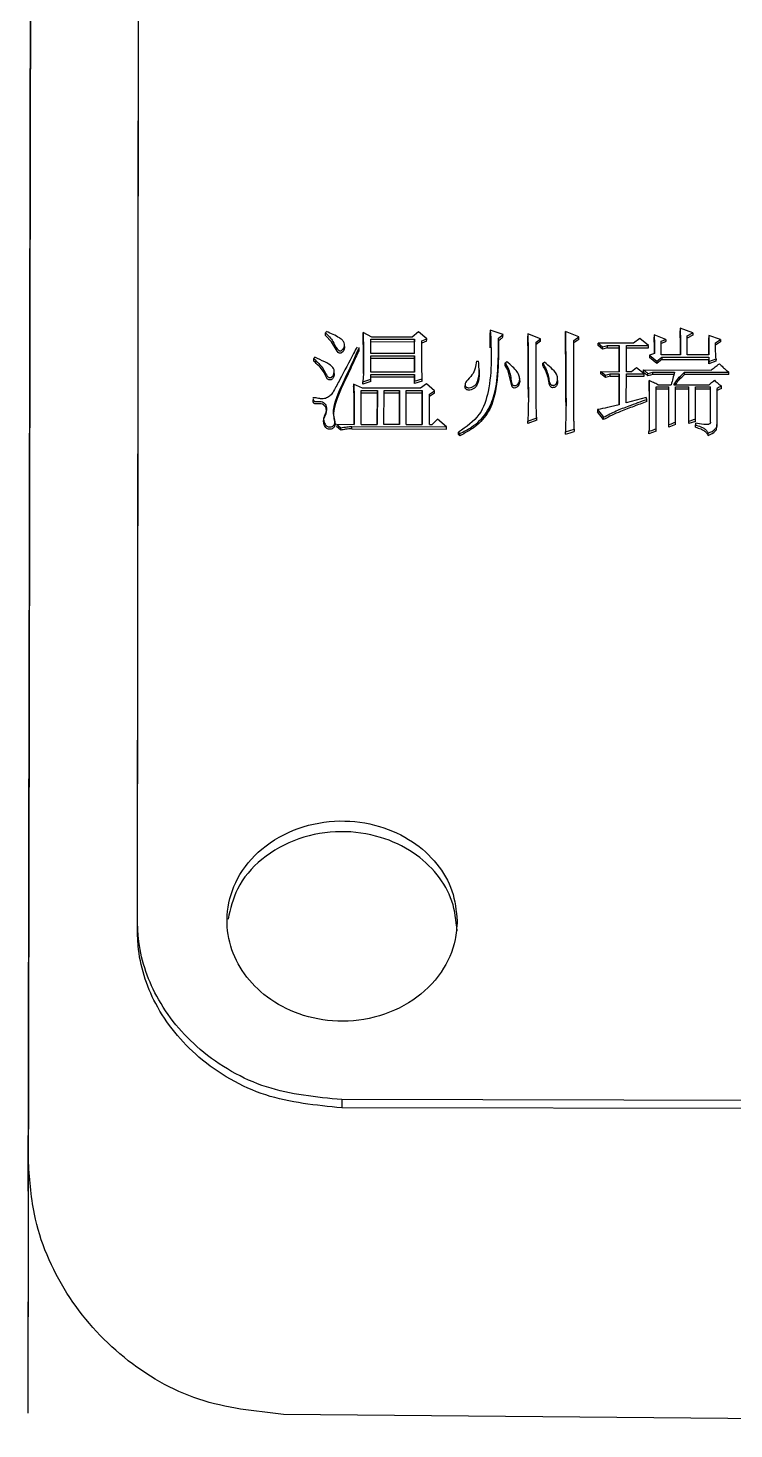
# Model space of a CAD drawing. Header units: millimetres. Extents: x 2462 to 4142, y 835 to 2023.
# Drawn here: x 2883.25 to 2897.06, y 1756.98 to 1784.36 of the extents above; entities that cross this region are included whole.
import ezdxf

# ---------------------------------------------------------------- set-up
doc = ezdxf.new("R2010")
doc.units = ezdxf.units.MM

msp = doc.modelspace()

# ---------------------------------------------------------------- linework, layer by layer
at = {"color": 7, "linetype": 'Continuous', "lineweight": 25}
for p, q in [((2896.251, 1778.402), (2896.002, 1778.489)), ((2896.002, 1778.489), (2896.002, 1778.442)), ((2889.068, 1778.351), (2889.068, 1778.398)), ((2889.977, 1778.318), (2889.804, 1778.405)), ((2889.955, 1778.275), (2890.81, 1778.274)), ((2889.955, 1777.998), (2889.955, 1778.275)), ((2889.955, 1778.228), (2890.809, 1778.227)), ((2890.766, 1778.317), (2889.977, 1778.318)), ((2890.886, 1778.421), (2890.766, 1778.317)), ((2890.809, 1777.996), (2890.81, 1778.274)), ((2890.81, 1778.274), (2890.809, 1778.227)), ((2890.809, 1777.996), (2890.809, 1778.227)), ((2891.048, 1778.282), (2890.886, 1778.421)), ((2890.95, 1778.247), (2891.048, 1778.282)), ((2891.047, 1778.235), (2890.95, 1778.201)), ((2892.287, 1778.106), (2892.292, 1778.406)), ((2892.541, 1778.366), (2892.292, 1778.453)), ((2892.454, 1778.296), (2892.541, 1778.366)), ((2892.454, 1778.25), (2892.454, 1778.296)), ((2893.276, 1778.286), (2893.027, 1778.382)), ((2893.027, 1778.382), (2893.027, 1778.335)), ((2893.188, 1777.086), (2893.189, 1778.217)), ((2893.189, 1778.217), (2893.276, 1778.286)), ((2893.276, 1778.24), (2893.189, 1778.171)), ((2894.022, 1778.32), (2893.763, 1778.424)), ((2893.924, 1776.884), (2893.925, 1778.251)), ((2893.925, 1778.251), (2894.022, 1778.32)), ((2894.022, 1778.273), (2893.925, 1778.204)), ((2894.401, 1778.198), (2894.487, 1778.128)), ((2895.093, 1778.196), (2894.401, 1778.198)), ((2894.401, 1778.151), (2894.401, 1778.198)), ((2895.212, 1778.291), (2895.093, 1778.196)), ((2895.385, 1778.153), (2895.212, 1778.291)), ((2895.494, 1778.36), (2895.493, 1778.313)), ((2895.721, 1778.273), (2895.494, 1778.36)), ((2895.634, 1778.239), (2895.721, 1778.273)), ((2895.634, 1777.97), (2895.634, 1778.239)), ((2895.72, 1778.227), (2895.634, 1778.192)), ((2896.251, 1778.355), (2896.142, 1778.295)), ((2896.142, 1777.969), (2896.143, 1778.342)), ((2896.143, 1778.342), (2896.251, 1778.402)), ((2896.565, 1778.35), (2896.564, 1777.968)), ((2896.565, 1778.35), (2896.564, 1778.303)), ((2896.564, 1777.968), (2896.564, 1778.303)), ((2896.792, 1778.271), (2896.565, 1778.35)), ((2896.694, 1778.202), (2896.792, 1778.271)), ((2896.791, 1778.225), (2896.694, 1778.156)), ((2889.441, 1778.172), (2889.441, 1778.182)), ((2889.441, 1778.136), (2889.441, 1778.149)), ((2889.728, 1778.064), (2889.728, 1778.111)), ((2889.954, 1777.633), (2889.955, 1777.954)), ((2890.809, 1777.996), (2889.955, 1777.998)), ((2889.955, 1777.954), (2890.809, 1777.953)), ((2890.809, 1777.953), (2890.809, 1777.631)), ((2892.454, 1778.117), (2892.454, 1778.164)), ((2894.487, 1778.082), (2894.401, 1778.151)), ((2894.487, 1778.082), (2894.487, 1778.128)), ((2894.585, 1778.107), (2894.487, 1778.082)), ((2894.585, 1778.154), (2894.812, 1778.154)), ((2894.585, 1778.107), (2894.585, 1778.154)), ((2894.585, 1778.107), (2894.812, 1778.107)), ((2894.812, 1778.154), (2894.811, 1777.641)), ((2894.811, 1777.641), (2894.812, 1778.107)), ((2894.952, 1777.641), (2894.953, 1778.153)), ((2894.952, 1778.107), (2895.385, 1778.106)), ((2894.953, 1778.153), (2895.385, 1778.153)), ((2895.547, 1777.802), (2895.406, 1777.915)), ((2895.504, 1777.996), (2895.407, 1777.962)), ((2895.407, 1777.962), (2895.547, 1777.849)), ((2895.547, 1777.849), (2895.645, 1777.927)), ((2896.012, 1777.969), (2895.634, 1777.97)), ((2895.645, 1777.927), (2896.564, 1777.925)), ((2896.564, 1777.968), (2896.142, 1777.969)), ((2896.564, 1777.925), (2896.564, 1777.838)), ((2896.564, 1777.925), (2896.564, 1777.879)), ((2888.84, 1777.849), (2888.841, 1777.896)), ((2889.241, 1777.605), (2889.241, 1777.651)), ((2889.955, 1777.908), (2890.809, 1777.906)), ((2890.809, 1777.631), (2890.809, 1777.906)), ((2892.021, 1777.846), (2892.064, 1777.846)), ((2893.319, 1777.809), (2893.351, 1777.827)), ((2893.319, 1777.763), (2893.319, 1777.809)), ((2894.454, 1777.642), (2894.541, 1777.572)), ((2894.454, 1777.642), (2894.811, 1777.641)), ((2894.454, 1777.596), (2894.454, 1777.642)), ((2895.147, 1777.719), (2895.049, 1777.641)), ((2895.298, 1777.597), (2895.147, 1777.719)), ((2895.287, 1777.675), (2896.607, 1777.673)), ((2895.287, 1777.629), (2895.287, 1777.675)), ((2895.644, 1777.88), (2895.547, 1777.802)), ((2895.547, 1777.849), (2895.547, 1777.802)), ((2895.644, 1777.88), (2896.564, 1777.879)), ((2896.564, 1777.838), (2896.705, 1777.89)), ((2896.564, 1777.792), (2896.564, 1777.879)), ((2896.704, 1777.844), (2896.564, 1777.792)), ((2896.705, 1777.89), (2896.704, 1777.844)), ((2889.792, 1777.319), (2889.619, 1777.398)), ((2889.619, 1777.398), (2889.619, 1777.353)), ((2889.814, 1777.607), (2889.803, 1777.441)), ((2889.803, 1777.441), (2889.954, 1777.493)), ((2889.954, 1777.448), (2889.803, 1777.396)), ((2889.803, 1777.396), (2889.803, 1777.441)), ((2890.809, 1777.631), (2889.954, 1777.633)), ((2889.954, 1777.589), (2890.809, 1777.588)), ((2889.954, 1777.493), (2889.954, 1777.589)), ((2889.954, 1777.543), (2890.809, 1777.542)), ((2890.809, 1777.588), (2890.809, 1777.457)), ((2890.809, 1777.411), (2890.809, 1777.542)), ((2890.809, 1777.457), (2890.96, 1777.5)), ((2890.809, 1777.411), (2890.809, 1777.457)), ((2890.96, 1777.455), (2890.809, 1777.411)), ((2891.047, 1777.404), (2890.928, 1777.317)), ((2891.198, 1777.264), (2891.047, 1777.404)), ((2891.847, 1777.479), (2891.847, 1777.478)), ((2892.07, 1777.55), (2892.071, 1777.597)), ((2892.863, 1777.507), (2892.864, 1777.531)), ((2893.606, 1777.484), (2893.607, 1777.513)), ((2893.607, 1777.526), (2893.607, 1777.531)), ((2894.541, 1777.526), (2894.454, 1777.596)), ((2894.541, 1777.526), (2894.541, 1777.572)), ((2894.638, 1777.552), (2894.541, 1777.526)), ((2894.638, 1777.598), (2894.811, 1777.598)), ((2894.638, 1777.552), (2894.638, 1777.598)), ((2894.638, 1777.552), (2894.811, 1777.552)), ((2894.811, 1777.598), (2894.811, 1776.996)), ((2894.811, 1776.996), (2894.811, 1777.552)), ((2894.951, 1777.031), (2894.952, 1777.597)), ((2895.049, 1777.641), (2894.952, 1777.641)), ((2894.952, 1777.597), (2895.298, 1777.597)), ((2894.952, 1777.552), (2895.298, 1777.551)), ((2895.298, 1777.551), (2895.298, 1777.597)), ((2895.395, 1777.42), (2895.395, 1777.466)), ((2895.397, 1777.263), (2895.395, 1777.42)), ((2895.471, 1777.631), (2895.893, 1777.631)), ((2895.471, 1777.585), (2895.471, 1777.631)), ((2895.881, 1777.585), (2895.471, 1777.585)), ((2895.568, 1777.387), (2895.828, 1777.387)), ((2895.882, 1777.387), (2896.564, 1777.385)), ((2896.088, 1777.63), (2896.953, 1777.629)), ((2896.088, 1777.584), (2896.088, 1777.63)), ((2896.953, 1777.583), (2896.088, 1777.584)), ((2888.829, 1777.049), (2888.829, 1777.094)), ((2889.63, 1777.189), (2889.629, 1776.611)), ((2889.629, 1777.144), (2889.63, 1777.189)), ((2889.629, 1776.611), (2889.629, 1777.144)), ((2889.77, 1777.276), (2890.084, 1777.275)), ((2889.77, 1776.611), (2889.77, 1777.276)), ((2889.77, 1777.23), (2890.084, 1777.23)), ((2890.928, 1777.317), (2889.792, 1777.319)), ((2890.084, 1777.275), (2890.083, 1776.61)), ((2890.083, 1776.61), (2890.084, 1777.23)), ((2890.084, 1777.23), (2890.084, 1777.275)), ((2890.213, 1776.61), (2890.214, 1777.275)), ((2890.214, 1777.275), (2890.517, 1777.274)), ((2890.214, 1777.23), (2890.516, 1777.229)), ((2890.517, 1777.274), (2890.516, 1776.61)), ((2890.516, 1777.229), (2890.517, 1777.274)), ((2890.516, 1776.61), (2890.516, 1777.229)), ((2890.646, 1777.274), (2890.96, 1777.274)), ((2890.646, 1776.609), (2890.646, 1777.274)), ((2890.646, 1777.229), (2890.96, 1777.228)), ((2890.959, 1776.609), (2890.96, 1777.228)), ((2890.96, 1777.274), (2890.96, 1776.609)), ((2890.96, 1777.228), (2890.96, 1777.274)), ((2891.198, 1777.219), (2891.1, 1777.158)), ((2891.1, 1776.609), (2891.101, 1777.204)), ((2891.101, 1777.204), (2891.198, 1777.264)), ((2895.341, 1777.135), (2894.951, 1777.031)), ((2895.352, 1777.1), (2895.341, 1777.135)), ((2895.352, 1777.055), (2895.352, 1777.1)), ((2895.398, 1777.267), (2895.397, 1776.613)), ((2895.535, 1776.522), (2895.536, 1777.344)), ((2895.536, 1777.344), (2895.785, 1777.343)), ((2895.784, 1777.298), (2895.536, 1777.298)), ((2895.784, 1776.6), (2895.785, 1777.343)), ((2895.784, 1777.298), (2895.785, 1777.343)), ((2895.784, 1776.556), (2895.784, 1777.298)), ((2895.914, 1776.652), (2895.915, 1777.343)), ((2896.174, 1777.297), (2895.914, 1777.298)), ((2895.915, 1777.343), (2896.174, 1777.343)), ((2896.173, 1776.669), (2896.174, 1777.343)), ((2896.173, 1776.625), (2896.174, 1777.297)), ((2896.174, 1777.297), (2896.174, 1777.343)), ((2896.303, 1776.713), (2896.304, 1777.342)), ((2896.304, 1777.342), (2896.596, 1777.342)), ((2896.596, 1777.296), (2896.304, 1777.297)), ((2896.595, 1776.651), (2896.596, 1777.342)), ((2896.595, 1776.651), (2896.596, 1777.296)), ((2896.596, 1777.296), (2896.596, 1777.342)), ((2896.725, 1776.625), (2896.726, 1777.315)), ((2894.389, 1776.9), (2894.507, 1776.752)), ((2894.389, 1776.9), (2894.389, 1776.855)), ((2894.507, 1776.707), (2894.389, 1776.855)), ((2889.283, 1776.612), (2889.369, 1776.542)), ((2889.283, 1776.612), (2889.629, 1776.611)), ((2889.369, 1776.497), (2889.283, 1776.567)), ((2889.585, 1776.523), (2889.586, 1776.568)), ((2889.586, 1776.568), (2891.435, 1776.564)), ((2889.77, 1776.611), (2890.083, 1776.61)), ((2890.516, 1776.61), (2890.213, 1776.61)), ((2890.646, 1776.609), (2890.96, 1776.609)), ((2891.1, 1776.609), (2891.154, 1776.609)), ((2891.262, 1776.713), (2891.154, 1776.609)), ((2891.435, 1776.564), (2891.262, 1776.713)), ((2893.199, 1776.692), (2893.025, 1776.631)), ((2893.025, 1776.631), (2893.026, 1776.675)), ((2893.026, 1776.675), (2893.199, 1776.736)), ((2894.507, 1776.707), (2894.507, 1776.752)), ((2895.784, 1776.556), (2895.784, 1776.6)), ((2896.173, 1776.625), (2896.173, 1776.669)), ((2896.303, 1776.634), (2896.303, 1776.599)), ((2896.303, 1776.634), (2896.303, 1776.59)), ((2896.303, 1776.555), (2896.303, 1776.599)), ((2896.303, 1776.555), (2896.303, 1776.59)), ((2896.725, 1776.58), (2896.725, 1776.625)), ((2889.369, 1776.497), (2889.369, 1776.542)), ((2889.585, 1776.523), (2891.435, 1776.52)), ((2891.673, 1776.458), (2891.695, 1776.432)), ((2891.673, 1776.414), (2891.673, 1776.458)), ((2891.695, 1776.388), (2891.673, 1776.414)), ((2891.695, 1776.388), (2891.695, 1776.432)), ((2893.761, 1776.463), (2893.934, 1776.516)), ((2893.761, 1776.419), (2893.761, 1776.463)), ((2893.934, 1776.516), (2893.934, 1776.471)), ((2895.394, 1776.425), (2895.394, 1776.469)), ((2896.552, 1776.396), (2896.552, 1776.441)), ((2885.393, 1766.728), (2885.394, 1766.92)), ((2889.389, 1763.413), (2889.388, 1763.253)), ((2926.389, 1763.345), (2889.389, 1763.413)), ((2926.388, 1763.186), (2889.388, 1763.253)), ((2918.701, 1756.976), (2888.25, 1757.261))]:
    msp.add_line(p, q, dxfattribs=at)
at = {"color": 7, "linetype": 'Continuous', "lineweight": 25, "flags": 128}
for points in [[(2889.068, 1778.398), (2889.074, 1778.404), (2889.082, 1778.414), (2889.09, 1778.424)], [(2889.439, 1778.135), (2889.443, 1778.114), (2889.436, 1778.074), (2889.414, 1778.037), (2889.381, 1778.01), (2889.367, 1778.004), (2889.352, 1778.002), (2889.336, 1778.006), (2889.32, 1778.015), (2889.296, 1778.041), (2889.187, 1778.223), (2889.068, 1778.351), (2889.068, 1778.351)], [(2889.804, 1778.358), (2889.804, 1778.385), (2889.804, 1778.405)], [(2891.047, 1778.235), (2891.048, 1778.261), (2891.048, 1778.282)], [(2892.54, 1778.319), (2892.54, 1778.345), (2892.541, 1778.366)], [(2893.276, 1778.24), (2893.276, 1778.266), (2893.276, 1778.286)], [(2893.763, 1778.377), (2893.763, 1778.403), (2893.763, 1778.424)], [(2894.022, 1778.273), (2894.022, 1778.299), (2894.022, 1778.32)], [(2895.721, 1778.273), (2895.721, 1778.247), (2895.72, 1778.227)], [(2896.251, 1778.402), (2896.251, 1778.376), (2896.251, 1778.355)], [(2896.792, 1778.271), (2896.791, 1778.245), (2896.791, 1778.225)], [(2888.841, 1777.896), (2888.851, 1777.909), (2888.862, 1777.922)], [(2890.809, 1777.906), (2890.809, 1777.932), (2890.809, 1777.953)], [(2894.487, 1778.128), (2894.536, 1778.141), (2894.585, 1778.154)], [(2894.812, 1778.107), (2894.812, 1778.133), (2894.812, 1778.154)], [(2895.385, 1778.106), (2895.385, 1778.132), (2895.385, 1778.153)], [(2895.407, 1777.962), (2895.407, 1777.936), (2895.406, 1777.915)], [(2895.645, 1777.927), (2895.645, 1777.901), (2895.644, 1777.88)], [(2892.583, 1777.811), (2892.591, 1777.817), (2892.604, 1777.827), (2892.616, 1777.837)], [(2892.583, 1777.764), (2892.583, 1777.785), (2892.583, 1777.798), (2892.583, 1777.811)], [(2892.861, 1777.484), (2892.866, 1777.449), (2892.851, 1777.386), (2892.833, 1777.356), (2892.81, 1777.336), (2892.782, 1777.324), (2892.761, 1777.322), (2892.746, 1777.325), (2892.733, 1777.333), (2892.722, 1777.346), (2892.704, 1777.393), (2892.694, 1777.45), (2892.633, 1777.674), (2892.583, 1777.764), (2892.583, 1777.764)], [(2896.564, 1777.838), (2896.564, 1777.812), (2896.564, 1777.792)], [(2889.954, 1777.448), (2889.954, 1777.473), (2889.954, 1777.493)], [(2890.809, 1777.542), (2890.809, 1777.567), (2890.809, 1777.588)], [(2890.96, 1777.455), (2890.96, 1777.48), (2890.96, 1777.5)], [(2894.541, 1777.572), (2894.59, 1777.585), (2894.638, 1777.598)], [(2894.811, 1777.552), (2894.811, 1777.578), (2894.811, 1777.598)], [(2895.374, 1777.605), (2895.423, 1777.618), (2895.471, 1777.631)], [(2895.374, 1777.56), (2895.374, 1777.585), (2895.374, 1777.605)], [(2895.471, 1777.585), (2895.422, 1777.573), (2895.374, 1777.56)], [(2896.953, 1777.583), (2896.953, 1777.608), (2896.953, 1777.629)], [(2891.198, 1777.219), (2891.198, 1777.244), (2891.198, 1777.264)], [(2896.812, 1777.359), (2896.791, 1777.348), (2896.769, 1777.337), (2896.747, 1777.326), (2896.726, 1777.315)], [(2896.812, 1777.313), (2896.769, 1777.292), (2896.726, 1777.27)], [(2896.812, 1777.313), (2896.812, 1777.339), (2896.812, 1777.359)], [(2891.435, 1776.52), (2891.435, 1776.545), (2891.435, 1776.564)], [(2893.199, 1776.692), (2893.199, 1776.717), (2893.199, 1776.736)], [(2895.914, 1776.652), (2895.868, 1776.634), (2895.826, 1776.617), (2895.784, 1776.6)], [(2895.914, 1776.608), (2895.849, 1776.582), (2895.784, 1776.556)], [(2895.914, 1776.608), (2895.914, 1776.633), (2895.914, 1776.652)], [(2896.303, 1776.713), (2896.257, 1776.697), (2896.215, 1776.683), (2896.173, 1776.669)], [(2896.303, 1776.668), (2896.238, 1776.647), (2896.173, 1776.625)], [(2896.303, 1776.668), (2896.303, 1776.693), (2896.303, 1776.713)], [(2893.761, 1776.419), (2893.808, 1776.433), (2893.856, 1776.448), (2893.934, 1776.471)], [(2895.535, 1776.522), (2895.489, 1776.504), (2895.442, 1776.487), (2895.394, 1776.469)], [(2895.535, 1776.477), (2895.465, 1776.451), (2895.394, 1776.425)], [(2895.535, 1776.477), (2895.535, 1776.502), (2895.535, 1776.522)], [(2883.259, 1762.254), (2883.258, 1761.636), (2883.257, 1761.017), (2883.256, 1760.396), (2883.255, 1759.775), (2883.253, 1759.153), (2883.252, 1758.531), (2883.251, 1757.907), (2883.25, 1757.283)]]:
    msp.add_lwpolyline(points, dxfattribs=at)
at = {"color": 7, "linetype": 'Continuous', "lineweight": 25}
for points in [[(2883.375, 1823.604), (2883.375, 1823.524), (2883.374, 1823.363), (2883.371, 1821.716), (2883.366, 1819.065), (2883.359, 1815.347), (2883.35, 1810.645), (2883.34, 1805.02), (2883.328, 1798.558), (2883.314, 1791.351), (2883.299, 1783.508), (2883.284, 1775.141), (2883.267, 1766.384), (2883.256, 1760.342), (2883.25, 1757.321)], [(2883.258, 1761.627), (2883.263, 1764.213), (2883.273, 1769.385), (2883.287, 1776.844), (2883.3, 1783.967), (2883.313, 1790.656), (2883.324, 1796.833), (2883.335, 1802.423), (2883.344, 1807.36), (2883.352, 1811.583), (2883.359, 1815.047), (2883.364, 1817.689), (2883.367, 1819.556), (2883.368, 1820.072), (2883.369, 1820.33)]]:
    msp.add_open_spline(points, degree=3, dxfattribs=at)
for points, knots in [([(2885.394, 1766.916), (2885.395, 1767.407), (2885.398, 1769.861), (2885.404, 1774.209), (2885.41, 1779.816), (2885.414, 1785.213), (2885.419, 1790.967), (2885.422, 1796.918), (2885.422, 1802.844), (2885.421, 1808.114), (2885.418, 1812.64), (2885.412, 1816.394), (2885.405, 1818.984), (2885.398, 1820.677), (2885.391, 1821.757), (2885.383, 1822.484), (2885.377, 1822.635), (2885.374, 1822.711)], [0, 0, 0, 0, 0.015692, 0.078515, 0.141334, 0.20415, 0.266967, 0.352016, 0.437317, 0.522367, 0.607418, 0.69272, 0.77777, 0.83263, 0.887489, 0.943742, 1, 1, 1, 1]), ([(2885.393, 1766.725), (2885.394, 1767.263), (2885.397, 1769.956), (2885.404, 1775.303), (2885.411, 1782.519), (2885.417, 1789.836), (2885.42, 1796.01), (2885.421, 1801.114), (2885.42, 1805.294), (2885.418, 1809.5), (2885.414, 1813.505), (2885.407, 1817.044), (2885.398, 1819.718), (2885.387, 1821.512), (2885.377, 1821.845), (2885.372, 1822.011)], [0, 0, 0, 0, 0.017379, 0.086966, 0.17585, 0.265018, 0.353899, 0.419464, 0.485029, 0.550594, 0.638845, 0.727377, 0.81563, 0.907817, 1, 1, 1, 1]), ([(2896.002, 1778.489), (2896.006, 1778.392), (2896.011, 1778.256), (2896.013, 1778.083), (2896.012, 1778.007), (2896.012, 1777.969)], [0, 0, 0, 0, 0.5632267, 0.7816065, 1, 1, 1, 1]), ([(2889.068, 1778.398), (2889.123, 1778.346), (2889.22, 1778.254), (2889.267, 1778.122), (2889.315, 1778.064), (2889.335, 1778.051), (2889.353, 1778.047), (2889.372, 1778.051), (2889.394, 1778.063), (2889.418, 1778.085), (2889.439, 1778.119), (2889.445, 1778.161), (2889.438, 1778.21), (2889.402, 1778.26), (2889.288, 1778.341), (2889.178, 1778.387), (2889.09, 1778.424)], [0, 0, 0, 0, 0.207426, 0.367178, 0.400688, 0.416557, 0.431267, 0.448072, 0.466648, 0.497246, 0.538519, 0.578668, 0.620139, 0.682423, 0.747231, 1, 1, 1, 1]), ([(2889.804, 1778.405), (2889.807, 1778.303), (2889.813, 1778.118), (2889.815, 1777.852), (2889.814, 1777.689), (2889.814, 1777.607)], [0, 0, 0, 0, 0.386875, 0.693415, 1, 1, 1, 1]), ([(2889.814, 1777.606), (2889.814, 1777.642), (2889.814, 1777.705), (2889.814, 1777.78), (2889.814, 1777.845), (2889.814, 1777.896), (2889.813, 1777.948), (2889.813, 1778.025), (2889.811, 1778.102), (2889.809, 1778.192), (2889.807, 1778.243), (2889.806, 1778.288), (2889.805, 1778.322), (2889.804, 1778.344), (2889.804, 1778.358)], [0, 0, 0, 0, 0.1459511, 0.2485273, 0.2998155, 0.4023919, 0.45368, 0.5049681, 0.7101241, 0.7614122, 0.8639885, 0.9152766, 0.9409207, 1, 1, 1, 1]), ([(2890.96, 1777.5), (2890.957, 1777.628), (2890.951, 1777.817), (2890.951, 1778.066), (2890.95, 1778.187), (2890.95, 1778.247)], [0, 0, 0, 0, 0.513443, 0.756719, 1, 1, 1, 1]), ([(2892.292, 1778.453), (2892.312, 1778.054), (2892.339, 1777.498), (2892.115, 1776.768), (2891.822, 1776.563), (2891.673, 1776.458)], [0, 0, 0, 0, 0.554435, 0.773568, 1, 1, 1, 1]), ([(2891.695, 1776.432), (2891.773, 1776.471), (2891.975, 1776.572), (2892.239, 1776.826), (2892.405, 1777.247), (2892.449, 1777.745), (2892.452, 1778.112), (2892.454, 1778.296)], [0, 0, 0, 0, 0.112641, 0.292889, 0.474955, 0.735645, 1, 1, 1, 1]), ([(2892.454, 1778.25), (2892.453, 1778.137), (2892.452, 1777.797), (2892.424, 1777.329), (2892.287, 1776.854), (2892.023, 1776.563), (2891.797, 1776.442), (2891.695, 1776.388)], [0, 0, 0, 0, 0.162061, 0.486697, 0.667178, 0.849696, 1, 1, 1, 1]), ([(2892.454, 1778.25), (2892.466, 1778.26), (2892.487, 1778.276), (2892.516, 1778.299), (2892.532, 1778.312), (2892.54, 1778.319)], [0, 0, 0, 0, 0.4285178, 0.7142589, 1, 1, 1, 1]), ([(2893.027, 1778.382), (2893.029, 1778.204), (2893.031, 1777.937), (2893.033, 1777.599), (2893.035, 1777.372), (2893.036, 1777.234), (2893.037, 1777.165)], [0, 0, 0, 0, 0.440829, 0.661242, 0.83062, 1, 1, 1, 1]), ([(2893.037, 1777.136), (2893.036, 1777.22), (2893.035, 1777.35), (2893.033, 1777.568), (2893.032, 1777.747), (2893.03, 1777.926), (2893.03, 1778.037), (2893.029, 1778.126), (2893.028, 1778.183), (2893.028, 1778.229), (2893.028, 1778.276), (2893.027, 1778.312), (2893.027, 1778.335)], [0, 0, 0, 0, 0.21029, 0.322113, 0.545759, 0.657582, 0.769405, 0.825316, 0.881228, 0.910921, 0.940614, 1, 1, 1, 1]), ([(2893.763, 1778.424), (2893.764, 1778.238), (2893.766, 1777.907), (2893.769, 1777.501), (2893.771, 1777.209), (2893.772, 1777.062), (2893.772, 1776.989)], [0, 0, 0, 0, 0.390303, 0.695145, 0.847572, 1, 1, 1, 1]), ([(2893.772, 1776.97), (2893.772, 1776.973), (2893.772, 1776.982), (2893.772, 1777.003), (2893.772, 1777.032), (2893.771, 1777.067), (2893.771, 1777.137), (2893.77, 1777.29), (2893.768, 1777.573), (2893.766, 1777.88), (2893.764, 1778.129), (2893.763, 1778.271), (2893.763, 1778.342), (2893.763, 1778.377)], [0, 0, 0, 0, 0.006208, 0.018649, 0.04353, 0.068411, 0.093293, 0.192818, 0.39187, 0.695929, 0.847964, 0.923982, 1, 1, 1, 1]), ([(2895.504, 1777.996), (2895.504, 1778.015), (2895.503, 1778.068), (2895.501, 1778.174), (2895.496, 1778.261), (2895.493, 1778.313)], [0, 0, 0, 0, 0.178051, 0.501334, 1, 1, 1, 1]), ([(2895.494, 1778.36), (2895.495, 1778.326), (2895.499, 1778.257), (2895.504, 1778.135), (2895.504, 1778.049), (2895.504, 1777.996)], [0, 0, 0, 0, 0.284728, 0.569466, 1, 1, 1, 1]), ([(2896.012, 1777.969), (2896.012, 1778.002), (2896.012, 1778.084), (2896.01, 1778.241), (2896.005, 1778.366), (2896.002, 1778.442)], [0, 0, 0, 0, 0.208731, 0.5152, 1, 1, 1, 1]), ([(2896.705, 1777.89), (2896.702, 1777.928), (2896.698, 1778), (2896.694, 1778.104), (2896.694, 1778.169), (2896.694, 1778.202)], [0, 0, 0, 0, 0.370983, 0.685388, 1, 1, 1, 1]), ([(2889.686, 1778.123), (2889.664, 1778.081), (2889.552, 1777.868), (2889.399, 1777.581), (2889.257, 1777.311), (2889.184, 1777.187), (2889.114, 1777.132), (2889.032, 1777.108), (2888.948, 1777.113), (2888.882, 1777.135), (2888.837, 1777.129), (2888.823, 1777.127)], [0, 0, 0, 0, 0.102395, 0.511938, 0.690628, 0.751585, 0.813367, 0.867382, 0.913423, 0.973554, 1, 1, 1, 1]), ([(2888.828, 1777.112), (2888.828, 1777.105), (2888.828, 1777.092), (2888.835, 1777.076), (2888.847, 1777.065), (2888.862, 1777.058), (2888.91, 1777.053), (2888.969, 1777.066), (2889.03, 1777.04), (2889.065, 1777.007), (2889.088, 1776.963), (2889.096, 1776.908), (2889.076, 1776.835), (2889.027, 1776.761), (2889.036, 1776.67), (2889.059, 1776.612), (2889.092, 1776.577), (2889.121, 1776.563), (2889.152, 1776.559), (2889.183, 1776.564), (2889.214, 1776.578), (2889.24, 1776.602), (2889.255, 1776.632), (2889.259, 1776.697), (2889.219, 1776.79), (2889.244, 1777.077), (2889.458, 1777.509), (2889.633, 1777.899), (2889.726, 1778.108)], [0, 0, 0, 0, 0.0077713, 0.0158316, 0.020898, 0.0259592, 0.0344206, 0.0725739, 0.0891678, 0.1057133, 0.1266355, 0.1478921, 0.1714651, 0.2180015, 0.2486216, 0.2792272, 0.2913691, 0.3036375, 0.3143026, 0.3254008, 0.3378209, 0.3512343, 0.3645439, 0.3773655, 0.4297963, 0.4823092, 0.7227669, 1, 1, 1, 1]), ([(2889.728, 1778.064), (2889.716, 1778.04), (2889.658, 1777.916), (2889.493, 1777.537), (2889.269, 1777.14), (2889.216, 1776.766), (2889.252, 1776.664), (2889.258, 1776.606), (2889.249, 1776.572), (2889.228, 1776.545), (2889.199, 1776.525), (2889.164, 1776.515), (2889.128, 1776.516), (2889.098, 1776.528), (2889.071, 1776.553), (2889.044, 1776.599), (2889.029, 1776.663), (2889.042, 1776.755), (2889.099, 1776.829), (2889.089, 1776.913), (2889.066, 1776.961), (2889.03, 1776.995), (2888.99, 1777.012), (2888.939, 1777.016), (2888.897, 1777.009), (2888.863, 1777.012), (2888.846, 1777.019), (2888.836, 1777.03), (2888.828, 1777.046), (2888.828, 1777.059), (2888.828, 1777.066)], [0, 0, 0, 0, 0.032868, 0.164313, 0.500812, 0.571772, 0.614165, 0.629315, 0.642292, 0.655278, 0.668229, 0.681703, 0.694768, 0.7063, 0.716864, 0.736527, 0.768308, 0.795171, 0.848177, 0.871235, 0.8943, 0.910729, 0.927235, 0.942219, 0.964687, 0.973751, 0.979064, 0.984404, 0.990949, 1, 1, 1, 1]), ([(2888.841, 1777.896), (2888.874, 1777.865), (2888.975, 1777.771), (2889.055, 1777.65), (2889.098, 1777.555), (2889.116, 1777.538), (2889.137, 1777.528), (2889.159, 1777.525), (2889.179, 1777.528), (2889.197, 1777.537), (2889.22, 1777.564), (2889.236, 1777.606), (2889.244, 1777.657), (2889.231, 1777.702), (2889.175, 1777.771), (2889.044, 1777.841), (2888.927, 1777.893), (2888.862, 1777.922)], [0, 0, 0, 0, 0.118686, 0.359193, 0.382947, 0.402075, 0.421219, 0.441111, 0.455766, 0.470497, 0.490906, 0.548401, 0.59066, 0.633123, 0.67426, 0.821862, 1, 1, 1, 1]), ([(2889.24, 1777.605), (2889.239, 1777.593), (2889.238, 1777.565), (2889.224, 1777.53), (2889.207, 1777.502), (2889.192, 1777.488), (2889.175, 1777.481), (2889.156, 1777.479), (2889.134, 1777.483), (2889.113, 1777.494), (2889.095, 1777.513), (2889.073, 1777.567), (2889.029, 1777.653), (2888.941, 1777.755), (2888.874, 1777.818), (2888.84, 1777.849)], [0, 0, 0, 0, 0.056202, 0.134387, 0.173037, 0.202559, 0.226059, 0.24948, 0.2826, 0.316015, 0.34965, 0.397629, 0.589039, 0.792863, 1, 1, 1, 1]), ([(2892.071, 1777.679), (2892.071, 1777.673), (2892.076, 1777.599), (2892.072, 1777.501), (2892.04, 1777.389), (2892.001, 1777.333), (2891.948, 1777.296), (2891.899, 1777.282), (2891.86, 1777.28), (2891.835, 1777.286), (2891.818, 1777.296), (2891.805, 1777.312), (2891.797, 1777.332), (2891.796, 1777.353), (2891.8, 1777.364), (2891.802, 1777.368)], [0, 0, 0, 0, 0.0303454, 0.3603438, 0.4763949, 0.5935973, 0.678864, 0.7643231, 0.8132043, 0.8469953, 0.8746456, 0.9022271, 0.940594, 0.9794498, 1, 1, 1, 1]), ([(2892.021, 1777.846), (2892.014, 1777.8), (2892.001, 1777.707), (2891.941, 1777.567), (2891.85, 1777.488), (2891.805, 1777.427), (2891.796, 1777.398), (2891.799, 1777.371), (2891.81, 1777.349), (2891.827, 1777.335), (2891.849, 1777.327), (2891.885, 1777.325), (2891.931, 1777.335), (2891.98, 1777.361), (2892.024, 1777.406), (2892.073, 1777.517), (2892.076, 1777.671), (2892.067, 1777.796), (2892.064, 1777.846)], [0, 0, 0, 0, 0.1155207, 0.231637, 0.3603166, 0.3887728, 0.4111395, 0.4336114, 0.4546725, 0.4686543, 0.4826316, 0.5059355, 0.5454597, 0.5859072, 0.6273218, 0.6908769, 0.8746241, 1, 1, 1, 1]), ([(2892.583, 1777.811), (2892.606, 1777.771), (2892.651, 1777.692), (2892.692, 1777.563), (2892.695, 1777.464), (2892.715, 1777.404), (2892.726, 1777.383), (2892.742, 1777.372), (2892.758, 1777.367), (2892.779, 1777.368), (2892.803, 1777.376), (2892.829, 1777.393), (2892.854, 1777.43), (2892.871, 1777.486), (2892.861, 1777.562), (2892.812, 1777.649), (2892.724, 1777.741), (2892.653, 1777.805), (2892.616, 1777.836), (2892.616, 1777.837)], [0, 0, 0, 0, 0.122964, 0.247033, 0.370506, 0.395962, 0.421667, 0.433716, 0.445798, 0.461982, 0.485012, 0.508549, 0.540715, 0.603685, 0.664286, 0.751117, 0.871604, 0.999877, 1, 1, 1, 1]), ([(2893.319, 1777.809), (2893.342, 1777.767), (2893.385, 1777.689), (2893.427, 1777.568), (2893.437, 1777.47), (2893.456, 1777.406), (2893.479, 1777.382), (2893.498, 1777.375), (2893.52, 1777.373), (2893.546, 1777.378), (2893.569, 1777.391), (2893.589, 1777.415), (2893.606, 1777.459), (2893.613, 1777.523), (2893.58, 1777.621), (2893.479, 1777.718), (2893.395, 1777.79), (2893.351, 1777.827)], [0, 0, 0, 0, 0.133288, 0.244453, 0.355406, 0.411337, 0.426567, 0.441924, 0.46024, 0.483233, 0.506284, 0.526764, 0.567645, 0.636153, 0.704868, 0.849066, 1, 1, 1, 1]), ([(2893.602, 1777.484), (2893.605, 1777.471), (2893.612, 1777.435), (2893.599, 1777.39), (2893.579, 1777.356), (2893.559, 1777.339), (2893.535, 1777.33), (2893.512, 1777.327), (2893.49, 1777.331), (2893.473, 1777.342), (2893.452, 1777.37), (2893.433, 1777.445), (2893.42, 1777.55), (2893.373, 1777.664), (2893.337, 1777.73), (2893.319, 1777.763)], [0, 0, 0, 0, 0.057848, 0.158079, 0.196313, 0.228889, 0.261496, 0.295622, 0.320347, 0.345285, 0.375472, 0.466946, 0.67758, 0.837757, 1, 1, 1, 1]), ([(2895.287, 1777.675), (2895.302, 1777.664), (2895.331, 1777.64), (2895.36, 1777.617), (2895.374, 1777.605)], [0, 0, 0, 0, 0.5, 1, 1, 1, 1]), ([(2896.607, 1777.673), (2896.634, 1777.693), (2896.675, 1777.723), (2896.729, 1777.764), (2896.756, 1777.784), (2896.77, 1777.794)], [0, 0, 0, 0, 0.5, 0.75, 1, 1, 1, 1]), ([(2896.77, 1777.794), (2896.793, 1777.773), (2896.835, 1777.735), (2896.897, 1777.68), (2896.934, 1777.646), (2896.953, 1777.629)], [0, 0, 0, 0, 0.382288, 0.691144, 1, 1, 1, 1]), ([(2889.619, 1777.398), (2889.621, 1777.368), (2889.626, 1777.317), (2889.628, 1777.248), (2889.629, 1777.208), (2889.63, 1777.189)], [0, 0, 0, 0, 0.438995, 0.719464, 1, 1, 1, 1]), ([(2895.374, 1777.56), (2895.359, 1777.571), (2895.33, 1777.594), (2895.302, 1777.618), (2895.287, 1777.629)], [0, 0, 0, 0, 0.499999, 1, 1, 1, 1]), ([(2895.395, 1777.466), (2895.396, 1777.405), (2895.4, 1777.209), (2895.402, 1776.877), (2895.397, 1776.605), (2895.394, 1776.469)], [0, 0, 0, 0, 0.183884, 0.591879, 1, 1, 1, 1]), ([(2895.568, 1777.387), (2895.54, 1777.4), (2895.482, 1777.427), (2895.424, 1777.453), (2895.395, 1777.466)], [0, 0, 0, 0, 0.5, 1, 1, 1, 1]), ([(2895.893, 1777.631), (2895.882, 1777.59), (2895.861, 1777.509), (2895.839, 1777.427), (2895.828, 1777.387)], [0, 0, 0, 0, 0.5, 1, 1, 1, 1]), ([(2895.882, 1777.387), (2895.914, 1777.436), (2895.97, 1777.526), (2896.052, 1777.598), (2896.088, 1777.63)], [0, 0, 0, 0, 0.5562608, 1, 1, 1, 1]), ([(2895.914, 1777.387), (2895.936, 1777.42), (2895.983, 1777.493), (2896.051, 1777.553), (2896.088, 1777.584)], [0, 0, 0, 0, 0.461428, 1, 1, 1, 1]), ([(2896.564, 1777.385), (2896.576, 1777.395), (2896.6, 1777.415), (2896.636, 1777.444), (2896.66, 1777.463), (2896.672, 1777.472)], [0, 0, 0, 0, 0.342692, 0.671346, 1, 1, 1, 1]), ([(2896.672, 1777.472), (2896.684, 1777.462), (2896.709, 1777.442), (2896.756, 1777.405), (2896.79, 1777.377), (2896.812, 1777.359)], [0, 0, 0, 0, 0.263606, 0.527213, 1, 1, 1, 1]), ([(2889.629, 1777.144), (2889.629, 1777.174), (2889.628, 1777.224), (2889.623, 1777.294), (2889.62, 1777.333), (2889.619, 1777.353)], [0, 0, 0, 0, 0.435197, 0.717566, 1, 1, 1, 1]), ([(2893.037, 1777.165), (2893.036, 1777.099), (2893.035, 1776.985), (2893.031, 1776.821), (2893.028, 1776.724), (2893.026, 1776.675)], [0, 0, 0, 0, 0.404483, 0.702227, 1, 1, 1, 1]), ([(2894.507, 1776.752), (2894.588, 1776.794), (2894.748, 1776.878), (2895.035, 1776.985), (2895.236, 1777.058), (2895.352, 1777.1)], [0, 0, 0, 0, 0.299814, 0.597246, 1, 1, 1, 1]), ([(2893.199, 1776.736), (2893.197, 1776.767), (2893.194, 1776.829), (2893.19, 1776.945), (2893.189, 1777.031), (2893.188, 1777.086)], [0, 0, 0, 0, 0.264401, 0.528809, 1, 1, 1, 1]), ([(2893.772, 1776.989), (2893.771, 1776.917), (2893.768, 1776.793), (2893.764, 1776.618), (2893.762, 1776.515), (2893.761, 1776.463)], [0, 0, 0, 0, 0.412441, 0.70622, 1, 1, 1, 1]), ([(2893.934, 1776.516), (2893.933, 1776.547), (2893.93, 1776.611), (2893.925, 1776.734), (2893.924, 1776.825), (2893.924, 1776.884)], [0, 0, 0, 0, 0.258832, 0.517669, 1, 1, 1, 1]), ([(2894.811, 1776.996), (2894.773, 1776.986), (2894.698, 1776.966), (2894.558, 1776.932), (2894.454, 1776.912), (2894.389, 1776.9)], [0, 0, 0, 0, 0.270954, 0.541932, 1, 1, 1, 1]), ([(2895.352, 1777.055), (2895.266, 1777.024), (2895.095, 1776.962), (2894.807, 1776.857), (2894.617, 1776.762), (2894.507, 1776.707)], [0, 0, 0, 0, 0.297541, 0.595102, 1, 1, 1, 1]), ([(2889.369, 1776.542), (2889.409, 1776.55), (2889.48, 1776.566), (2889.553, 1776.567), (2889.586, 1776.568)], [0, 0, 0, 0, 0.558835, 1, 1, 1, 1]), ([(2896.595, 1776.651), (2896.594, 1776.646), (2896.592, 1776.637), (2896.583, 1776.623), (2896.567, 1776.613), (2896.527, 1776.601), (2896.437, 1776.617), (2896.356, 1776.627), (2896.303, 1776.634)], [0, 0, 0, 0, 0.049888, 0.101022, 0.164011, 0.229448, 0.49258, 1, 1, 1, 1]), ([(2896.303, 1776.599), (2896.339, 1776.59), (2896.396, 1776.574), (2896.468, 1776.536), (2896.52, 1776.495), (2896.541, 1776.459), (2896.552, 1776.441)], [0, 0, 0, 0, 0.34869, 0.570906, 0.788288, 1, 1, 1, 1]), ([(2896.303, 1776.555), (2896.338, 1776.545), (2896.396, 1776.53), (2896.468, 1776.492), (2896.52, 1776.45), (2896.541, 1776.414), (2896.552, 1776.396)], [0, 0, 0, 0, 0.3488, 0.571044, 0.788393, 1, 1, 1, 1]), ([(2896.552, 1776.441), (2896.603, 1776.462), (2896.674, 1776.491), (2896.722, 1776.57), (2896.724, 1776.606), (2896.725, 1776.625)], [0, 0, 0, 0, 0.572838, 0.788051, 1, 1, 1, 1]), ([(2896.552, 1776.396), (2896.603, 1776.418), (2896.674, 1776.447), (2896.721, 1776.525), (2896.724, 1776.562), (2896.725, 1776.58)], [0, 0, 0, 0, 0.573022, 0.788169, 1, 1, 1, 1]), ([(2889.585, 1776.523), (2889.544, 1776.522), (2889.471, 1776.52), (2889.4, 1776.504), (2889.369, 1776.497)], [0, 0, 0, 0, 0.5610855, 1, 1, 1, 1]), ([(2891.644, 1766.905), (2891.624, 1767.104), (2891.583, 1767.505), (2891.262, 1768.047), (2890.774, 1768.492), (2890.115, 1768.795), (2889.334, 1768.901), (2888.521, 1768.757), (2887.809, 1768.359), (2887.323, 1767.774), (2887.116, 1767.118), (2887.162, 1766.484), (2887.416, 1765.914), (2887.857, 1765.434), (2888.47, 1765.081), (2889.222, 1764.911), (2890.038, 1764.981), (2890.795, 1765.313), (2891.352, 1765.859), (2891.613, 1766.431), (2891.636, 1766.782), (2891.644, 1766.905)], [0, 0, 0, 0, 0.046279, 0.092725, 0.141725, 0.195203, 0.253703, 0.315281, 0.376932, 0.43439, 0.485836, 0.533043, 0.57924, 0.627326, 0.679267, 0.736374, 0.797512, 0.859391, 0.918431, 0.971633, 1, 1, 1, 1]), ([(2891.643, 1766.713), (2891.623, 1766.91), (2891.583, 1767.303), (2891.267, 1767.837), (2890.786, 1768.277), (2890.132, 1768.581), (2889.352, 1768.692), (2888.531, 1768.554), (2887.816, 1768.159), (2887.315, 1767.589), (2887.212, 1767.142), (2887.165, 1766.94)], [0, 0, 0, 0, 0.0945636, 0.1894819, 0.2900462, 0.4006216, 0.52239, 0.6514456, 0.7808341, 0.9007344, 1, 1, 1, 1]), ([(2889.388, 1763.253), (2888.883, 1763.302), (2887.871, 1763.4), (2886.571, 1764.154), (2885.703, 1765.208), (2885.411, 1766.13), (2885.396, 1766.623), (2885.393, 1766.725)], [0, 0, 0, 0, 0.254502, 0.509672, 0.741039, 0.946304, 1, 1, 1, 1]), ([(2889.389, 1763.413), (2888.889, 1763.461), (2887.886, 1763.559), (2886.594, 1764.306), (2885.722, 1765.355), (2885.416, 1766.291), (2885.398, 1766.801), (2885.394, 1766.916)], [0, 0, 0, 0, 0.251176, 0.502957, 0.733145, 0.939637, 1, 1, 1, 1]), ([(2888.25, 1757.261), (2887.688, 1757.321), (2886.564, 1757.442), (2885.069, 1758.312), (2883.939, 1759.581), (2883.342, 1760.978), (2883.283, 1761.893), (2883.259, 1762.254)], [0, 0, 0, 0, 0.214435, 0.428838, 0.643997, 0.859437, 1, 1, 1, 1])]:
    msp.add_open_spline(points, degree=3, knots=knots, dxfattribs=at)

doc.saveas('drawing.dxf')
